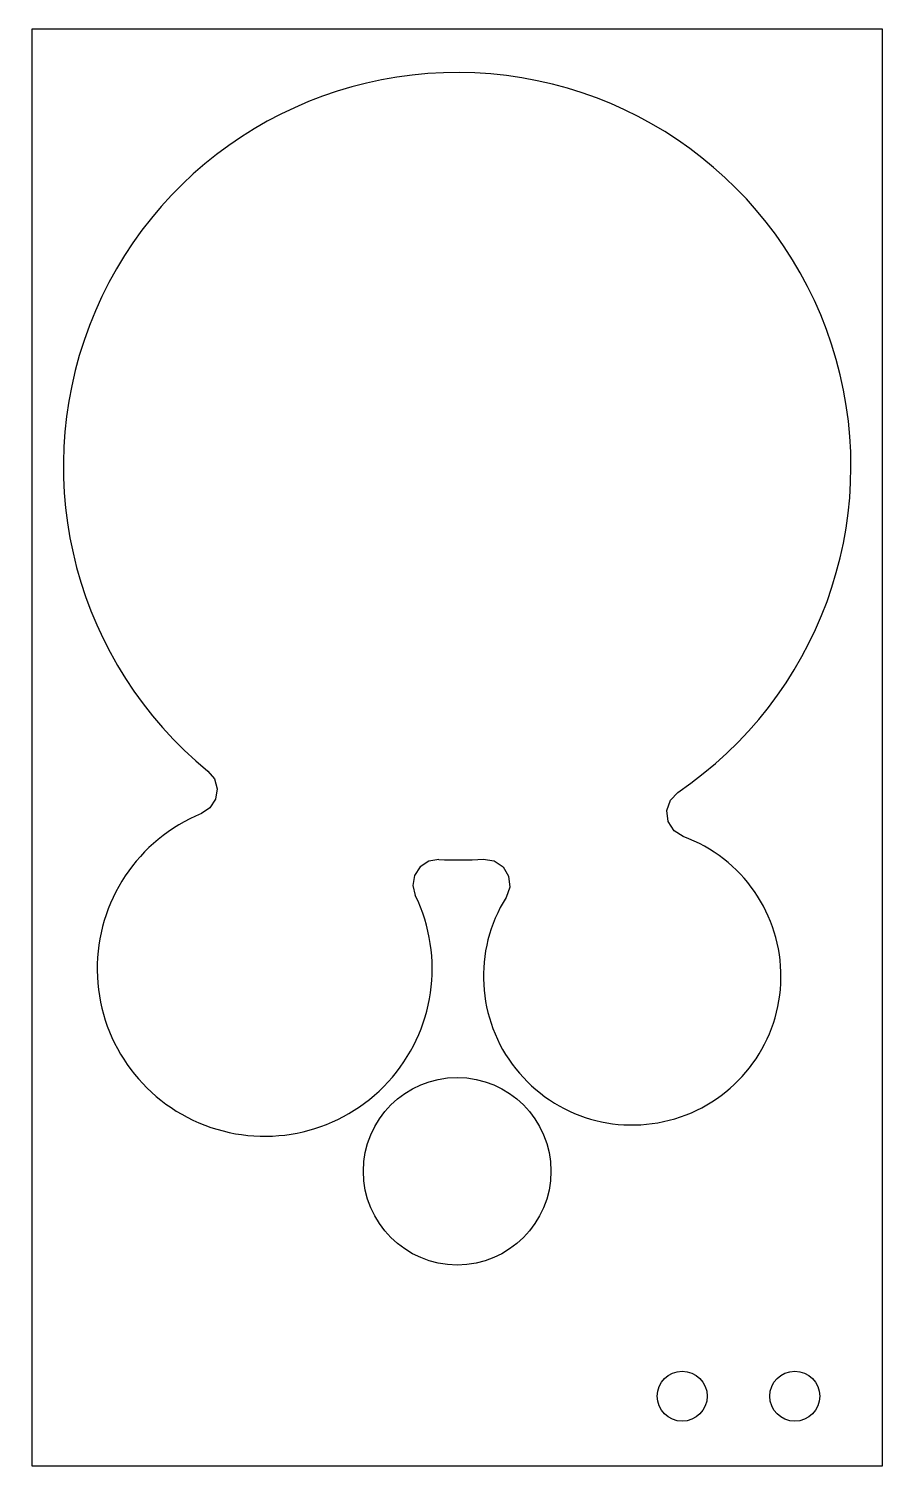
# Model space of a CAD drawing. Extents: x -171 to 170, y -288 to 288.
import ezdxf

# ---------------------------------------------------------------- set-up
doc = ezdxf.new("R2010")
doc.units = 0
doc.layers.get('0').update_dxf_attribs({"linetype": 'continuous'})

# ---------------------------------------------------------------- blocks, each defined once
blk = doc.blocks.new('BODY')
at = {"color": 0}
for p, q in [((-170, 287.5), (170, 287.5)), ((-170, -287.5), (-170, 287.5)), ((170, 287.5), (170, -287.5)), ((170, -287.5), (-170, -287.5))]:
    blk.add_line(p, q, dxfattribs=at)
for points in [[(-99.69, -9.44), (-97.13, -12.59), (-96.04, -16.58), (-96.66, -20.69), (-98.88, -24.18), (-102.25, -26.44)], [(90.43, -35.62), (86.77, -33.27), (84.45, -29.58), (83.92, -25.25), (85.27, -21.11), (88.26, -17.94)], [(-7.29, -44.83), (-11.3, -45.47), (-14.78, -47.71), (-17.07, -51.18), (-17.75, -55.26), (-16.75, -59.19)], [(10.42, -44.65), (14.73, -45.32), (18.34, -47.75), (20.58, -51.49), (21.01, -55.83), (19.56, -59.94)]]:
    blk.add_lwpolyline(points, dxfattribs=at)
for centre, radius in [((0, -169.5), 37.5), ((90, -259.5), 10), ((135, -259.5), 10)]:
    blk.add_circle(centre, radius, dxfattribs=at)
for centre, radius, start, end in [((0, 112.5), 157.5, -55.9163, -129.268), ((-77, -88.5), 67, 112.13986, 25.93801), ((70, -91.5), 59.5, 147.96328, 69.91473), ((0, 112.5), 157.5, -92.65413, -86.20569)]:
    blk.add_arc(centre, radius, start, end, dxfattribs=at)

msp = doc.modelspace()

# ---------------------------------------------------------------- block references
at = {"color": 0}
msp.add_blockref('BODY', (0, 0), dxfattribs=at)

doc.saveas('drawing.dxf')
